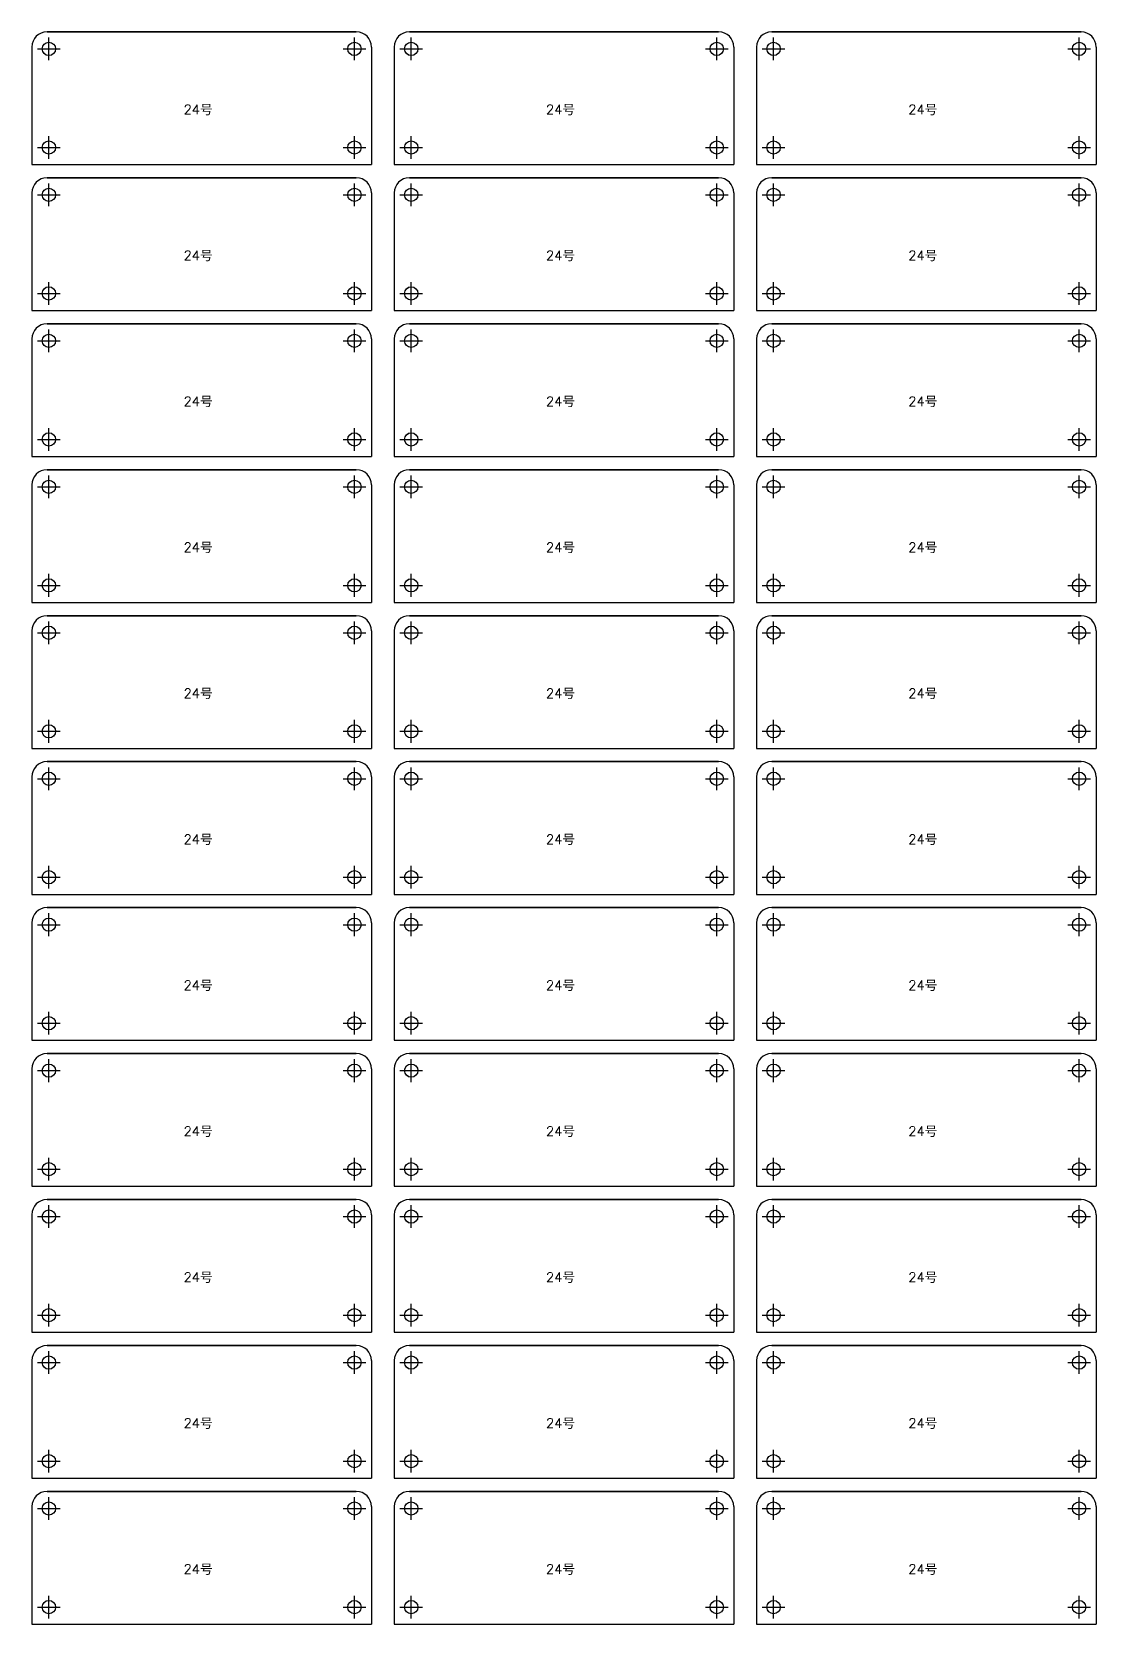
# Model space of a CAD drawing. Header units: millimetres. Extents: x 0 to 7379, y 0 to 1000.
# Drawn here: x 3953.9 to 4234.7, y 576 to 996 of the extents above; entities that cross this region are included whole.
import ezdxf

# ---------------------------------------------------------------- set-up
doc = ezdxf.new("R2010")
doc.units = ezdxf.units.MM
doc.header["$PDMODE"] = 2
doc.header["$PDSIZE"] = 3
doc.layers.add('POINT', color=2, linetype='Continuous')
doc.layers.add('PROPRO', color=1, linetype='Continuous')
doc.styles.get("Standard").update_dxf_attribs({"font": 'txt.shx', "height": 2})

# ---------------------------------------------------------------- blocks, each defined once
blk = doc.blocks.new('*U14', base_point=(-55.767, 1432.565))
at = {"layer": 'POINT', "color": 2}
blk.add_point((-55.767, 1432.565), dxfattribs=at)
at = {"layer": 'PROPRO'}
blk.add_circle((-55.767, 1432.565), 1.75, dxfattribs=at)
blk = doc.blocks.new('*U13', base_point=(-136.367, 1432.565))
at = {"layer": 'POINT', "color": 2}
blk.add_point((-136.367, 1432.565), dxfattribs=at)
at = {"layer": 'PROPRO'}
blk.add_circle((-136.367, 1432.565), 1.75, dxfattribs=at)
blk = doc.blocks.new('*U11', base_point=(-136.367, 1458.565))
at = {"layer": 'POINT', "color": 2}
blk.add_point((-136.367, 1458.565), dxfattribs=at)
at = {"layer": 'PROPRO'}
blk.add_circle((-136.367, 1458.565), 1.75, dxfattribs=at)
blk = doc.blocks.new('*U12', base_point=(-55.767, 1458.565))
at = {"layer": 'POINT', "color": 2}
blk.add_point((-55.767, 1458.565), dxfattribs=at)
at = {"layer": 'PROPRO'}
blk.add_circle((-55.767, 1458.565), 1.75, dxfattribs=at)

msp = doc.modelspace()

# ---------------------------------------------------------------- linework, layer by layer
for p, q in [((4039.4689, 996), (3957.8689, 996)), ((3957.8689, 996), (4039.4689, 996)), ((4135.0689, 996), (4053.4689, 996)), ((4053.4689, 996), (4135.0689, 996)), ((4230.6689, 996), (4149.0689, 996)), ((4149.0689, 996), (4230.6689, 996)), ((3953.8689, 992), (3953.8689, 961)), ((3953.8689, 992), (3953.8689, 981.8)), ((4043.4689, 992), (4043.4689, 961)), ((4043.4689, 992), (4043.4689, 966)), ((4043.4689, 992), (4043.4689, 981.8)), ((4043.4689, 992), (4043.4689, 981.8)), ((4049.4689, 992), (4049.4689, 961)), ((4049.4689, 992), (4049.4689, 981.8)), ((4139.0689, 992), (4139.0689, 961)), ((4139.0689, 992), (4139.0689, 966)), ((4139.0689, 992), (4139.0689, 981.8)), ((4139.0689, 992), (4139.0689, 981.8)), ((4145.0689, 992), (4145.0689, 961)), ((4145.0689, 992), (4145.0689, 981.8)), ((4234.6689, 992), (4234.6689, 961)), ((4234.6689, 992), (4234.6689, 966)), ((4234.6689, 992), (4234.6689, 981.8)), ((4234.6689, 992), (4234.6689, 981.8)), ((3953.8689, 961), (4043.4689, 961)), ((3994.1189, 961), (4003.2189, 961)), ((4049.4689, 961), (4139.0689, 961)), ((4089.7189, 961), (4098.8189, 961)), ((4145.0689, 961), (4234.6689, 961)), ((4185.3189, 961), (4194.4189, 961)), ((3953.8689, 953.5), (3953.8689, 922.5)), ((3953.8689, 953.5), (3953.8689, 943.3)), ((3957.8689, 957.5), (4039.4689, 957.5)), ((4039.4689, 957.5), (3957.8689, 957.5)), ((4043.4689, 953.5), (4043.4689, 927.5)), ((4043.4689, 953.5), (4043.4689, 922.5)), ((4043.4689, 953.5), (4043.4689, 943.3)), ((4043.4689, 953.5), (4043.4689, 943.3)), ((4049.4689, 953.5), (4049.4689, 922.5)), ((4049.4689, 953.5), (4049.4689, 943.3)), ((4053.4689, 957.5), (4135.0689, 957.5)), ((4135.0689, 957.5), (4053.4689, 957.5)), ((4139.0689, 953.5), (4139.0689, 927.5)), ((4139.0689, 953.5), (4139.0689, 922.5)), ((4139.0689, 953.5), (4139.0689, 943.3)), ((4139.0689, 953.5), (4139.0689, 943.3)), ((4145.0689, 953.5), (4145.0689, 922.5)), ((4145.0689, 953.5), (4145.0689, 943.3)), ((4149.0689, 957.5), (4230.6689, 957.5)), ((4230.6689, 957.5), (4149.0689, 957.5)), ((4234.6689, 953.5), (4234.6689, 927.5)), ((4234.6689, 953.5), (4234.6689, 922.5)), ((4234.6689, 953.5), (4234.6689, 943.3)), ((4234.6689, 953.5), (4234.6689, 943.3)), ((3953.8689, 922.5), (4043.4689, 922.5)), ((3994.1189, 922.5), (4003.2189, 922.5)), ((4049.4689, 922.5), (4139.0689, 922.5)), ((4089.7189, 922.5), (4098.8189, 922.5)), ((4145.0689, 922.5), (4234.6689, 922.5)), ((4185.3189, 922.5), (4194.4189, 922.5)), ((3957.8689, 919), (4039.4689, 919)), ((4039.4689, 919), (3957.8689, 919)), ((4053.4689, 919), (4135.0689, 919)), ((4135.0689, 919), (4053.4689, 919)), ((4149.0689, 919), (4230.6689, 919)), ((4230.6689, 919), (4149.0689, 919)), ((3953.8689, 915), (3953.8689, 884)), ((3953.8689, 915), (3953.8689, 904.8)), ((4043.4689, 915), (4043.4689, 884)), ((4043.4689, 915), (4043.4689, 889)), ((4043.4689, 915), (4043.4689, 904.8)), ((4043.4689, 915), (4043.4689, 904.8)), ((4049.4689, 915), (4049.4689, 884)), ((4049.4689, 915), (4049.4689, 904.8)), ((4139.0689, 915), (4139.0689, 884)), ((4139.0689, 915), (4139.0689, 889)), ((4139.0689, 915), (4139.0689, 904.8)), ((4139.0689, 915), (4139.0689, 904.8)), ((4145.0689, 915), (4145.0689, 884)), ((4145.0689, 915), (4145.0689, 904.8)), ((4234.6689, 915), (4234.6689, 884)), ((4234.6689, 915), (4234.6689, 889)), ((4234.6689, 915), (4234.6689, 904.8)), ((4234.6689, 915), (4234.6689, 904.8)), ((3953.8689, 884), (4043.4689, 884)), ((3994.1189, 884), (4003.2189, 884)), ((4049.4689, 884), (4139.0689, 884)), ((4089.7189, 884), (4098.8189, 884)), ((4145.0689, 884), (4234.6689, 884)), ((4185.3189, 884), (4194.4189, 884)), ((3957.8689, 880.5), (4039.4689, 880.5)), ((4039.4689, 880.5), (3957.8689, 880.5)), ((4053.4689, 880.5), (4135.0689, 880.5)), ((4135.0689, 880.5), (4053.4689, 880.5)), ((4149.0689, 880.5), (4230.6689, 880.5)), ((4230.6689, 880.5), (4149.0689, 880.5)), ((3953.8689, 876.5), (3953.8689, 845.5)), ((3953.8689, 876.5), (3953.8689, 866.3)), ((4043.4689, 876.5), (4043.4689, 850.5)), ((4043.4689, 876.5), (4043.4689, 845.5)), ((4043.4689, 876.5), (4043.4689, 866.3)), ((4043.4689, 876.5), (4043.4689, 866.3)), ((4049.4689, 876.5), (4049.4689, 845.5)), ((4049.4689, 876.5), (4049.4689, 866.3)), ((4139.0689, 876.5), (4139.0689, 850.5)), ((4139.0689, 876.5), (4139.0689, 845.5)), ((4139.0689, 876.5), (4139.0689, 866.3)), ((4139.0689, 876.5), (4139.0689, 866.3)), ((4145.0689, 876.5), (4145.0689, 845.5)), ((4145.0689, 876.5), (4145.0689, 866.3)), ((4234.6689, 876.5), (4234.6689, 850.5)), ((4234.6689, 876.5), (4234.6689, 845.5)), ((4234.6689, 876.5), (4234.6689, 866.3)), ((4234.6689, 876.5), (4234.6689, 866.3)), ((3953.8689, 845.5), (4043.4689, 845.5)), ((3994.1189, 845.5), (4003.2189, 845.5)), ((4049.4689, 845.5), (4139.0689, 845.5)), ((4089.7189, 845.5), (4098.8189, 845.5)), ((4145.0689, 845.5), (4234.6689, 845.5)), ((4185.3189, 845.5), (4194.4189, 845.5)), ((4039.4689, 842), (3957.8689, 842)), ((3957.8689, 842), (4039.4689, 842)), ((4053.4689, 842), (4135.0689, 842)), ((4135.0689, 842), (4053.4689, 842)), ((4149.0689, 842), (4230.6689, 842)), ((4230.6689, 842), (4149.0689, 842)), ((3953.8689, 838), (3953.8689, 807)), ((3953.8689, 838), (3953.8689, 827.8)), ((4043.4689, 838), (4043.4689, 812)), ((4043.4689, 838), (4043.4689, 807)), ((4043.4689, 838), (4043.4689, 827.8)), ((4043.4689, 838), (4043.4689, 827.8)), ((4049.4689, 838), (4049.4689, 807)), ((4049.4689, 838), (4049.4689, 827.8)), ((4139.0689, 838), (4139.0689, 812)), ((4139.0689, 838), (4139.0689, 807)), ((4139.0689, 838), (4139.0689, 827.8)), ((4139.0689, 838), (4139.0689, 827.8)), ((4145.0689, 838), (4145.0689, 807)), ((4145.0689, 838), (4145.0689, 827.8)), ((4234.6689, 838), (4234.6689, 812)), ((4234.6689, 838), (4234.6689, 807)), ((4234.6689, 838), (4234.6689, 827.8)), ((4234.6689, 838), (4234.6689, 827.8)), ((3953.8689, 807), (4043.4689, 807)), ((3994.1189, 807), (4003.2189, 807)), ((4049.4689, 807), (4139.0689, 807)), ((4089.7189, 807), (4098.8189, 807)), ((4145.0689, 807), (4234.6689, 807)), ((4185.3189, 807), (4194.4189, 807)), ((4039.4689, 803.5), (3957.8689, 803.5)), ((3957.8689, 803.5), (4039.4689, 803.5)), ((4135.0689, 803.5), (4053.4689, 803.5)), ((4053.4689, 803.5), (4135.0689, 803.5)), ((4230.6689, 803.5), (4149.0689, 803.5)), ((4149.0689, 803.5), (4230.6689, 803.5)), ((3953.8689, 799.5), (3953.8689, 768.5)), ((3953.8689, 799.5), (3953.8689, 789.3)), ((4043.4689, 799.5), (4043.4689, 768.5)), ((4043.4689, 799.5), (4043.4689, 789.3)), ((4043.4689, 799.5), (4043.4689, 789.3)), ((4043.4689, 799.5), (4043.4689, 773.5)), ((4049.4689, 799.5), (4049.4689, 768.5)), ((4049.4689, 799.5), (4049.4689, 789.3)), ((4139.0689, 799.5), (4139.0689, 768.5)), ((4139.0689, 799.5), (4139.0689, 789.3)), ((4139.0689, 799.5), (4139.0689, 789.3)), ((4139.0689, 799.5), (4139.0689, 773.5)), ((4145.0689, 799.5), (4145.0689, 768.5)), ((4145.0689, 799.5), (4145.0689, 789.3)), ((4234.6689, 799.5), (4234.6689, 768.5)), ((4234.6689, 799.5), (4234.6689, 789.3)), ((4234.6689, 799.5), (4234.6689, 789.3)), ((4234.6689, 799.5), (4234.6689, 773.5)), ((3953.8689, 768.5), (4043.4689, 768.5)), ((4039.4689, 765), (3957.8689, 765)), ((3957.8689, 765), (4039.4689, 765)), ((3994.1189, 768.5), (4003.2189, 768.5)), ((4049.4689, 768.5), (4139.0689, 768.5)), ((4135.0689, 765), (4053.4689, 765)), ((4053.4689, 765), (4135.0689, 765)), ((4089.7189, 768.5), (4098.8189, 768.5)), ((4145.0689, 768.5), (4234.6689, 768.5)), ((4230.6689, 765), (4149.0689, 765)), ((4149.0689, 765), (4230.6689, 765)), ((4185.3189, 768.5), (4194.4189, 768.5)), ((3953.8689, 761), (3953.8689, 730)), ((3953.8689, 761), (3953.8689, 750.8)), ((4043.4689, 761), (4043.4689, 730)), ((4043.4689, 761), (4043.4689, 735)), ((4043.4689, 761), (4043.4689, 750.8)), ((4043.4689, 761), (4043.4689, 750.8)), ((4049.4689, 761), (4049.4689, 730)), ((4049.4689, 761), (4049.4689, 750.8)), ((4139.0689, 761), (4139.0689, 730)), ((4139.0689, 761), (4139.0689, 735)), ((4139.0689, 761), (4139.0689, 750.8)), ((4139.0689, 761), (4139.0689, 750.8)), ((4145.0689, 761), (4145.0689, 730)), ((4145.0689, 761), (4145.0689, 750.8)), ((4234.6689, 761), (4234.6689, 730)), ((4234.6689, 761), (4234.6689, 735)), ((4234.6689, 761), (4234.6689, 750.8)), ((4234.6689, 761), (4234.6689, 750.8)), ((3953.8689, 730), (4043.4689, 730)), ((3994.1189, 730), (4003.2189, 730)), ((4049.4689, 730), (4139.0689, 730)), ((4089.7189, 730), (4098.8189, 730)), ((4145.0689, 730), (4234.6689, 730)), ((4185.3189, 730), (4194.4189, 730)), ((3953.8689, 722.5), (3953.8689, 691.5)), ((3953.8689, 722.5), (3953.8689, 712.3)), ((4039.4689, 726.5), (3957.8689, 726.5)), ((3957.8689, 726.5), (4039.4689, 726.5)), ((4043.4689, 722.5), (4043.4689, 691.5)), ((4043.4689, 722.5), (4043.4689, 712.3)), ((4043.4689, 722.5), (4043.4689, 712.3)), ((4043.4689, 722.5), (4043.4689, 696.5)), ((4049.4689, 722.5), (4049.4689, 691.5)), ((4049.4689, 722.5), (4049.4689, 712.3)), ((4135.0689, 726.5), (4053.4689, 726.5)), ((4053.4689, 726.5), (4135.0689, 726.5)), ((4139.0689, 722.5), (4139.0689, 691.5)), ((4139.0689, 722.5), (4139.0689, 712.3)), ((4139.0689, 722.5), (4139.0689, 712.3)), ((4139.0689, 722.5), (4139.0689, 696.5)), ((4145.0689, 722.5), (4145.0689, 691.5)), ((4145.0689, 722.5), (4145.0689, 712.3)), ((4230.6689, 726.5), (4149.0689, 726.5)), ((4149.0689, 726.5), (4230.6689, 726.5)), ((4234.6689, 722.5), (4234.6689, 691.5)), ((4234.6689, 722.5), (4234.6689, 712.3)), ((4234.6689, 722.5), (4234.6689, 712.3)), ((4234.6689, 722.5), (4234.6689, 696.5)), ((3953.8689, 691.5), (4043.4689, 691.5)), ((3994.1189, 691.5), (4003.2189, 691.5)), ((4049.4689, 691.5), (4139.0689, 691.5)), ((4089.7189, 691.5), (4098.8189, 691.5)), ((4145.0689, 691.5), (4234.6689, 691.5)), ((4185.3189, 691.5), (4194.4189, 691.5)), ((4039.4689, 688), (3957.8689, 688)), ((3957.8689, 688), (4039.4689, 688)), ((4135.0689, 688), (4053.4689, 688)), ((4053.4689, 688), (4135.0689, 688)), ((4230.6689, 688), (4149.0689, 688)), ((4149.0689, 688), (4230.6689, 688)), ((3953.8689, 684), (3953.8689, 653)), ((3953.8689, 684), (3953.8689, 673.8)), ((4043.4689, 684), (4043.4689, 653)), ((4043.4689, 684), (4043.4689, 673.8)), ((4043.4689, 684), (4043.4689, 673.8)), ((4043.4689, 684), (4043.4689, 658)), ((4049.4689, 684), (4049.4689, 653)), ((4049.4689, 684), (4049.4689, 673.8)), ((4139.0689, 684), (4139.0689, 653)), ((4139.0689, 684), (4139.0689, 673.8)), ((4139.0689, 684), (4139.0689, 673.8)), ((4139.0689, 684), (4139.0689, 658)), ((4145.0689, 684), (4145.0689, 653)), ((4145.0689, 684), (4145.0689, 673.8)), ((4234.6689, 684), (4234.6689, 653)), ((4234.6689, 684), (4234.6689, 673.8)), ((4234.6689, 684), (4234.6689, 673.8)), ((4234.6689, 684), (4234.6689, 658)), ((3953.8689, 653), (4043.4689, 653)), ((3994.1189, 653), (4003.2189, 653)), ((4049.4689, 653), (4139.0689, 653)), ((4089.7189, 653), (4098.8189, 653)), ((4145.0689, 653), (4234.6689, 653)), ((4185.3189, 653), (4194.4189, 653)), ((4039.4689, 649.5), (3957.8689, 649.5)), ((3957.8689, 649.5), (4039.4689, 649.5)), ((4135.0689, 649.5), (4053.4689, 649.5)), ((4053.4689, 649.5), (4135.0689, 649.5)), ((4230.6689, 649.5), (4149.0689, 649.5)), ((4149.0689, 649.5), (4230.6689, 649.5)), ((3953.8689, 645.5), (3953.8689, 614.5)), ((3953.8689, 645.5), (3953.8689, 635.3)), ((4043.4689, 645.5), (4043.4689, 614.5)), ((4043.4689, 645.5), (4043.4689, 619.5)), ((4043.4689, 645.5), (4043.4689, 635.3)), ((4043.4689, 645.5), (4043.4689, 635.3)), ((4049.4689, 645.5), (4049.4689, 614.5)), ((4049.4689, 645.5), (4049.4689, 635.3)), ((4139.0689, 645.5), (4139.0689, 614.5)), ((4139.0689, 645.5), (4139.0689, 619.5)), ((4139.0689, 645.5), (4139.0689, 635.3)), ((4139.0689, 645.5), (4139.0689, 635.3)), ((4145.0689, 645.5), (4145.0689, 614.5)), ((4145.0689, 645.5), (4145.0689, 635.3)), ((4234.6689, 645.5), (4234.6689, 614.5)), ((4234.6689, 645.5), (4234.6689, 619.5)), ((4234.6689, 645.5), (4234.6689, 635.3)), ((4234.6689, 645.5), (4234.6689, 635.3)), ((3953.8689, 614.5), (4043.4689, 614.5)), ((3994.1189, 614.5), (4003.2189, 614.5)), ((4049.4689, 614.5), (4139.0689, 614.5)), ((4089.7189, 614.5), (4098.8189, 614.5)), ((4145.0689, 614.5), (4234.6689, 614.5)), ((4185.3189, 614.5), (4194.4189, 614.5)), ((4039.4689, 611), (3957.8689, 611)), ((3957.8689, 611), (4039.4689, 611)), ((4135.0689, 611), (4053.4689, 611)), ((4053.4689, 611), (4135.0689, 611)), ((4230.6689, 611), (4149.0689, 611)), ((4149.0689, 611), (4230.6689, 611)), ((3953.8689, 607), (3953.8689, 576)), ((3953.8689, 607), (3953.8689, 596.8)), ((4043.4689, 607), (4043.4689, 576)), ((4043.4689, 607), (4043.4689, 581)), ((4043.4689, 607), (4043.4689, 596.8)), ((4043.4689, 607), (4043.4689, 596.8)), ((4049.4689, 607), (4049.4689, 576)), ((4049.4689, 607), (4049.4689, 596.8)), ((4139.0689, 607), (4139.0689, 576)), ((4139.0689, 607), (4139.0689, 581)), ((4139.0689, 607), (4139.0689, 596.8)), ((4139.0689, 607), (4139.0689, 596.8)), ((4145.0689, 607), (4145.0689, 576)), ((4145.0689, 607), (4145.0689, 596.8)), ((4234.6689, 607), (4234.6689, 576)), ((4234.6689, 607), (4234.6689, 581)), ((4234.6689, 607), (4234.6689, 596.8)), ((4234.6689, 607), (4234.6689, 596.8)), ((3953.8689, 576), (4043.4689, 576)), ((3994.1189, 576), (4003.2189, 576)), ((4049.4689, 576), (4139.0689, 576)), ((4089.7189, 576), (4098.8189, 576)), ((4145.0689, 576), (4234.6689, 576)), ((4185.3189, 576), (4194.4189, 576))]:
    msp.add_line(p, q)
for centre in [(3958.3689, 991.5), (4038.9689, 991.5), (4053.9689, 991.5), (4134.5689, 991.5), (4149.5689, 991.5), (4230.1689, 991.5), (3958.3689, 965.5), (4038.9689, 965.5), (4053.9689, 965.5), (4134.5689, 965.5), (4149.5689, 965.5), (4230.1689, 965.5), (3958.3689, 953), (4038.9689, 953), (4053.9689, 953), (4134.5689, 953), (4149.5689, 953), (4230.1689, 953), (3958.3689, 927), (4038.9689, 927), (4053.9689, 927), (4134.5689, 927), (4149.5689, 927), (4230.1689, 927), (3958.3689, 914.5), (4038.9689, 914.5), (4053.9689, 914.5), (4134.5689, 914.5), (4149.5689, 914.5), (4230.1689, 914.5), (3958.3689, 888.5), (4038.9689, 888.5), (4053.9689, 888.5), (4134.5689, 888.5), (4149.5689, 888.5), (4230.1689, 888.5), (3958.3689, 876), (4038.9689, 876), (4053.9689, 876), (4134.5689, 876), (4149.5689, 876), (4230.1689, 876), (3958.3689, 850), (4038.9689, 850), (4053.9689, 850), (4134.5689, 850), (4149.5689, 850), (4230.1689, 850), (3958.3689, 837.5), (4038.9689, 837.5), (4053.9689, 837.5), (4134.5689, 837.5), (4149.5689, 837.5), (4230.1689, 837.5), (3958.3689, 811.5), (4038.9689, 811.5), (4053.9689, 811.5), (4134.5689, 811.5), (4149.5689, 811.5), (4230.1689, 811.5), (3958.3689, 799), (4038.9689, 799), (4053.9689, 799), (4134.5689, 799), (4149.5689, 799), (4230.1689, 799), (3958.3689, 773), (4038.9689, 773), (4053.9689, 773), (4134.5689, 773), (4149.5689, 773), (4230.1689, 773), (3958.3689, 760.5), (4038.9689, 760.5), (4053.9689, 760.5), (4134.5689, 760.5), (4149.5689, 760.5), (4230.1689, 760.5), (3958.3689, 734.5), (4038.9689, 734.5), (4053.9689, 734.5), (4134.5689, 734.5), (4149.5689, 734.5), (4230.1689, 734.5), (3958.3689, 722), (4038.9689, 722), (4053.9689, 722), (4134.5689, 722), (4149.5689, 722), (4230.1689, 722), (3958.3689, 696), (4038.9689, 696), (4053.9689, 696), (4134.5689, 696), (4149.5689, 696), (4230.1689, 696), (3958.3689, 683.5), (4038.9689, 683.5), (4053.9689, 683.5), (4134.5689, 683.5), (4149.5689, 683.5), (4230.1689, 683.5), (3958.3689, 657.5), (4038.9689, 657.5), (4053.9689, 657.5), (4134.5689, 657.5), (4149.5689, 657.5), (4230.1689, 657.5), (3958.3689, 645), (4038.9689, 645), (4053.9689, 645), (4134.5689, 645), (4149.5689, 645), (4230.1689, 645), (3958.3689, 619), (4038.9689, 619), (4053.9689, 619), (4134.5689, 619), (4149.5689, 619), (4230.1689, 619), (3958.3689, 606.5), (4038.9689, 606.5), (4053.9689, 606.5), (4134.5689, 606.5), (4149.5689, 606.5), (4230.1689, 606.5), (3958.3689, 580.5), (4038.9689, 580.5), (4053.9689, 580.5), (4134.5689, 580.5), (4149.5689, 580.5), (4230.1689, 580.5)]:
    msp.add_circle(centre, 1.75)
for centre, start, end in [((3957.8689, 992), 90, 180), ((4039.4689, 992), 0, 90), ((4053.4689, 992), 90, 180), ((4135.0689, 992), 0, 90), ((4149.0689, 992), 90, 180), ((4230.6689, 992), 0, 90), ((3957.8689, 953.5), 90, 180), ((4039.4689, 953.5), 0, 90), ((4053.4689, 953.5), 90, 180), ((4135.0689, 953.5), 0, 90), ((4149.0689, 953.5), 90, 180), ((4230.6689, 953.5), 0, 90), ((3957.8689, 915), 90, 180), ((4039.4689, 915), 0, 90), ((4053.4689, 915), 90, 180), ((4135.0689, 915), 0, 90), ((4149.0689, 915), 90, 180), ((4230.6689, 915), 0, 90), ((3957.8689, 876.5), 90, 180), ((4039.4689, 876.5), 0, 90), ((4053.4689, 876.5), 90, 180), ((4135.0689, 876.5), 0, 90), ((4149.0689, 876.5), 90, 180), ((4230.6689, 876.5), 0, 90), ((3957.8689, 838), 90, 180), ((4039.4689, 838), 0, 90), ((4053.4689, 838), 90, 180), ((4135.0689, 838), 0, 90), ((4149.0689, 838), 90, 180), ((4230.6689, 838), 0, 90), ((3957.8689, 799.5), 90, 180), ((4039.4689, 799.5), 0, 90), ((4053.4689, 799.5), 90, 180), ((4135.0689, 799.5), 0, 90), ((4149.0689, 799.5), 90, 180), ((4230.6689, 799.5), 0, 90), ((3957.8689, 761), 90, 180), ((4039.4689, 761), 0, 90), ((4053.4689, 761), 90, 180), ((4135.0689, 761), 0, 90), ((4149.0689, 761), 90, 180), ((4230.6689, 761), 0, 90), ((3957.8689, 722.5), 90, 180), ((4039.4689, 722.5), 0, 90), ((4053.4689, 722.5), 90, 180), ((4135.0689, 722.5), 0, 90), ((4149.0689, 722.5), 90, 180), ((4230.6689, 722.5), 0, 90), ((3957.8689, 684), 90, 180), ((4039.4689, 684), 0, 90), ((4053.4689, 684), 90, 180), ((4135.0689, 684), 0, 90), ((4149.0689, 684), 90, 180), ((4230.6689, 684), 0, 90), ((3957.8689, 645.5), 90, 180), ((4039.4689, 645.5), 0, 90), ((4053.4689, 645.5), 90, 180), ((4135.0689, 645.5), 0, 90), ((4149.0689, 645.5), 90, 180), ((4230.6689, 645.5), 0, 90), ((3957.8689, 607), 90, 180), ((4039.4689, 607), 0, 90), ((4053.4689, 607), 90, 180), ((4135.0689, 607), 0, 90), ((4149.0689, 607), 90, 180), ((4230.6689, 607), 0, 90)]:
    msp.add_arc(centre, 4, start, end)

# ---------------------------------------------------------------- block references
at = {"layer": 'PROPRO'}
for name, p in [('*U11', (3958.3684, 991.5004)), ('*U12', (4038.9684, 991.5004)), ('*U11', (4053.9684, 991.5004)), ('*U12', (4134.5684, 991.5004)), ('*U11', (4149.5684, 991.5004)), ('*U12', (4230.1684, 991.5004)), ('*U13', (3958.3684, 965.5004)), ('*U14', (4038.9684, 965.5004)), ('*U13', (4053.9684, 965.5004)), ('*U14', (4134.5684, 965.5004)), ('*U13', (4149.5684, 965.5004)), ('*U14', (4230.1684, 965.5004)), ('*U11', (3958.3684, 953.0004)), ('*U12', (4038.9684, 953.0004)), ('*U11', (4053.9684, 953.0004)), ('*U12', (4134.5684, 953.0004)), ('*U11', (4149.5684, 953.0004)), ('*U12', (4230.1684, 953.0004)), ('*U13', (3958.3684, 927.0004)), ('*U14', (4038.9684, 927.0004)), ('*U13', (4053.9684, 927.0004)), ('*U14', (4134.5684, 927.0004)), ('*U13', (4149.5684, 927.0004)), ('*U14', (4230.1684, 927.0004)), ('*U11', (3958.3684, 914.5004)), ('*U12', (4038.9684, 914.5004)), ('*U11', (4053.9684, 914.5004)), ('*U12', (4134.5684, 914.5004)), ('*U11', (4149.5684, 914.5004)), ('*U12', (4230.1684, 914.5004)), ('*U13', (3958.3684, 888.5004)), ('*U14', (4038.9684, 888.5004)), ('*U13', (4053.9684, 888.5004)), ('*U14', (4134.5684, 888.5004)), ('*U13', (4149.5684, 888.5004)), ('*U14', (4230.1684, 888.5004)), ('*U11', (3958.3684, 876.0004)), ('*U12', (4038.9684, 876.0004)), ('*U11', (4053.9684, 876.0004)), ('*U12', (4134.5684, 876.0004)), ('*U11', (4149.5684, 876.0004)), ('*U12', (4230.1684, 876.0004)), ('*U13', (3958.3684, 850.0004)), ('*U14', (4038.9684, 850.0004)), ('*U13', (4053.9684, 850.0004)), ('*U14', (4134.5684, 850.0004)), ('*U13', (4149.5684, 850.0004)), ('*U14', (4230.1684, 850.0004)), ('*U11', (3958.3684, 837.5004)), ('*U12', (4038.9684, 837.5004)), ('*U11', (4053.9684, 837.5004)), ('*U12', (4134.5684, 837.5004)), ('*U11', (4149.5684, 837.5004)), ('*U12', (4230.1684, 837.5004)), ('*U13', (3958.3684, 811.5004)), ('*U14', (4038.9684, 811.5004)), ('*U13', (4053.9684, 811.5004)), ('*U14', (4134.5684, 811.5004)), ('*U13', (4149.5684, 811.5004)), ('*U14', (4230.1684, 811.5004)), ('*U11', (3958.3684, 799.0004)), ('*U12', (4038.9684, 799.0004)), ('*U11', (4053.9684, 799.0004)), ('*U12', (4134.5684, 799.0004)), ('*U11', (4149.5684, 799.0004)), ('*U12', (4230.1684, 799.0004)), ('*U13', (3958.3684, 773.0004)), ('*U14', (4038.9684, 773.0004)), ('*U13', (4053.9684, 773.0004)), ('*U14', (4134.5684, 773.0004)), ('*U13', (4149.5684, 773.0004)), ('*U14', (4230.1684, 773.0004)), ('*U11', (3958.3684, 760.5004)), ('*U12', (4038.9684, 760.5004)), ('*U11', (4053.9684, 760.5004)), ('*U12', (4134.5684, 760.5004)), ('*U11', (4149.5684, 760.5004)), ('*U12', (4230.1684, 760.5004)), ('*U13', (3958.3684, 734.5004)), ('*U14', (4038.9684, 734.5004)), ('*U13', (4053.9684, 734.5004)), ('*U14', (4134.5684, 734.5004)), ('*U13', (4149.5684, 734.5004)), ('*U14', (4230.1684, 734.5004)), ('*U11', (3958.3684, 722.0004)), ('*U12', (4038.9684, 722.0004)), ('*U11', (4053.9684, 722.0004)), ('*U12', (4134.5684, 722.0004)), ('*U11', (4149.5684, 722.0004)), ('*U12', (4230.1684, 722.0004)), ('*U13', (3958.3684, 696.0004)), ('*U14', (4038.9684, 696.0004)), ('*U13', (4053.9684, 696.0004)), ('*U14', (4134.5684, 696.0004)), ('*U13', (4149.5684, 696.0004)), ('*U14', (4230.1684, 696.0004)), ('*U11', (3958.3684, 683.5004)), ('*U12', (4038.9684, 683.5004)), ('*U11', (4053.9684, 683.5004)), ('*U12', (4134.5684, 683.5004)), ('*U11', (4149.5684, 683.5004)), ('*U12', (4230.1684, 683.5004)), ('*U13', (3958.3684, 657.5004)), ('*U14', (4038.9684, 657.5004)), ('*U13', (4053.9684, 657.5004)), ('*U14', (4134.5684, 657.5004)), ('*U13', (4149.5684, 657.5004)), ('*U14', (4230.1684, 657.5004)), ('*U11', (3958.3684, 645.0004)), ('*U12', (4038.9684, 645.0004)), ('*U11', (4053.9684, 645.0004)), ('*U12', (4134.5684, 645.0004)), ('*U11', (4149.5684, 645.0004)), ('*U12', (4230.1684, 645.0004)), ('*U13', (3958.3684, 619.0004)), ('*U14', (4038.9684, 619.0004)), ('*U13', (4053.9684, 619.0004)), ('*U14', (4134.5684, 619.0004)), ('*U13', (4149.5684, 619.0004)), ('*U14', (4230.1684, 619.0004)), ('*U11', (3958.3684, 606.5004)), ('*U12', (4038.9684, 606.5004)), ('*U11', (4053.9684, 606.5004)), ('*U12', (4134.5684, 606.5004)), ('*U11', (4149.5684, 606.5004)), ('*U12', (4230.1684, 606.5004)), ('*U13', (3958.3684, 580.5004)), ('*U14', (4038.9684, 580.5004)), ('*U13', (4053.9684, 580.5004)), ('*U14', (4134.5684, 580.5004)), ('*U13', (4149.5684, 580.5004)), ('*U14', (4230.1684, 580.5004))]:
    msp.add_blockref(name, p, dxfattribs=at)

# ---------------------------------------------------------------- texts
at = {"char_height": 2.5, "width": 40.286781, "attachment_point": 1}
for insert in [(3993.9231, 976.7695), (4089.5231, 976.7695), (4185.1231, 976.7695), (3993.9231, 938.2695), (4089.5231, 938.2695), (4185.1231, 938.2695), (3993.9231, 899.7695), (4089.5231, 899.7695), (4185.1231, 899.7695), (3993.9231, 861.2695), (4089.5231, 861.2695), (4185.1231, 861.2695), (3993.9231, 822.7695), (4089.5231, 822.7695), (4185.1231, 822.7695), (3993.9231, 784.2695), (4089.5231, 784.2695), (4185.1231, 784.2695), (3993.9231, 745.7695), (4089.5231, 745.7695), (4185.1231, 745.7695), (3993.9231, 707.2695), (4089.5231, 707.2695), (4185.1231, 707.2695), (3993.9231, 668.7695), (4089.5231, 668.7695), (4185.1231, 668.7695), (3993.9231, 630.2695), (4089.5231, 630.2695), (4185.1231, 630.2695), (3993.9231, 591.7695), (4089.5231, 591.7695), (4185.1231, 591.7695)]:
    msp.add_mtext('24{\\fSimSun|b0|i0|c134|p2;号}', dxfattribs=dict(at, insert=insert))

doc.saveas('drawing.dxf')
